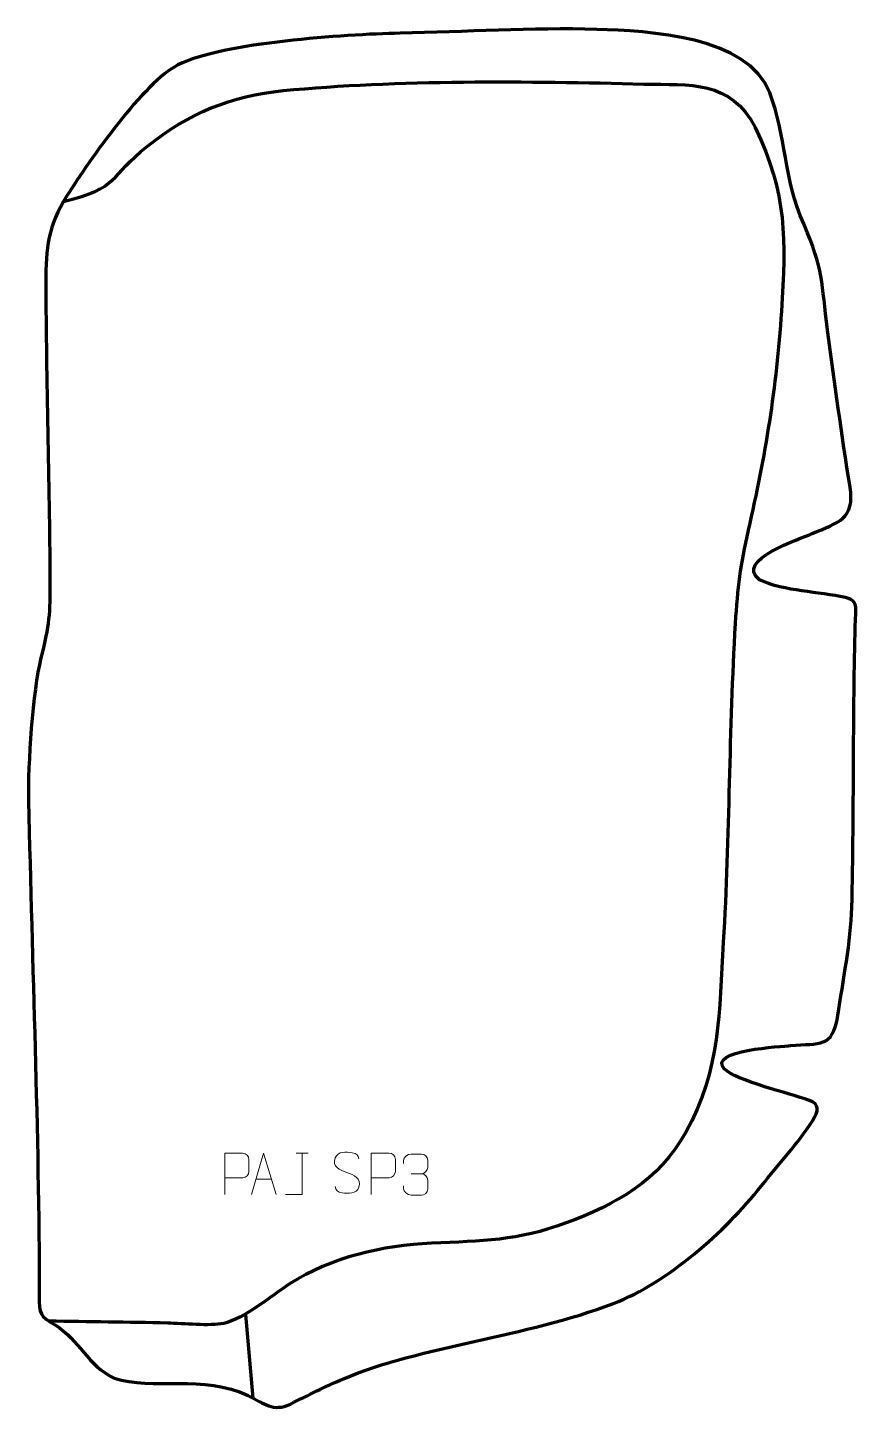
# Model space of a CAD drawing. Header units: millimetres. Extents: x -405 to 97, y -95 to 744.
import ezdxf

# ---------------------------------------------------------------- set-up
doc = ezdxf.new("R2010")
doc.units = ezdxf.units.MM
doc.header["$MEASUREMENT"] = 0
doc.layers.add('layer 2', color=7, linetype='Continuous')
doc.layers.add('layer 3', color=7, linetype='Continuous')

msp = doc.modelspace()

# ---------------------------------------------------------------- linework, layer by layer
at = {"layer": 'layer 2', "color": 142, "lineweight": 158}
msp.add_open_spline([(-382.9798, 638.8245), (-348.8072, 647.057), (-355.7818, 653.565), (-332.1089, 672.4211), (-332.1089, 672.4211), (-307.3672, 692.1287), (-281.5299, 702.9644), (-250.0359, 705.9943), (-250.0359, 705.9943), (-180.9888, 712.637), (-100.8551, 711.7733), (-31.7079, 709.9796), (-31.7079, 709.9796), (-3.5802, 709.25), (20.7827, 712.6942), (35.7858, 683.551), (35.7858, 683.551), (55.2274, 643.0468), (54.3814, 616.0986), (51.619, 572.2902), (51.619, 572.2902), (48.6845, 525.7526), (41.8691, 485.0034), (31.4958, 439.6548), (31.4958, 439.6548), (26.7153, 418.7558), (24.9762, 404.6193), (23.6886, 383.2426), (23.6886, 383.2426), (19.8123, 318.8805), (20.2589, 254.2227), (16.4473, 190.2273), (16.4473, 190.2273), (13.9285, 147.9354), (15.0769, 113.2889), (-6.4384, 74.8019), (-6.4384, 74.8019), (-22.7208, 45.6757), (-48.3069, 31.345), (-78.7743, 20.1395), (-78.7743, 20.1395), (-108.6435, 9.1539), (-129.2163, 9.2647), (-160.2281, 7.8186), (-160.2281, 7.8186), (-189.9621, 6.432), (-220.9032, -0.548), (-246.1265, -16.8338), (-246.1265, -16.8338), (-257.1666, -23.962), (-273.9818, -38.1489), (-286.0493, -40.6866), (-286.0493, -40.6866), (-294.5292, -42.4698), (-310.6042, -40.7749), (-319.989, -40.5395), (-319.989, -40.5395), (-343.9529, -39.9383), (-367.9361, -39.7646), (-391.905, -39.3223)], degree=3, knots=[0, 0, 0, 0, 0.0625, 0.0625, 0.0625, 0.0625, 0.125, 0.125, 0.125, 0.125, 0.1875, 0.1875, 0.1875, 0.1875, 0.25, 0.25, 0.25, 0.25, 0.3125, 0.3125, 0.3125, 0.3125, 0.375, 0.375, 0.375, 0.375, 0.4375, 0.4375, 0.4375, 0.4375, 0.5, 0.5, 0.5, 0.5, 0.5625, 0.5625, 0.5625, 0.5625, 0.625, 0.625, 0.625, 0.625, 0.6875, 0.6875, 0.6875, 0.6875, 0.75, 0.75, 0.75, 0.75, 0.8125, 0.8125, 0.8125, 0.8125, 0.875, 0.875, 0.875, 0.875, 1, 1, 1, 1], dxfattribs=at)
msp.add_open_spline([(-272.9186, -35.3984), (-272.9186, -35.3984), (-268.3376, -85.9016), (-268.3376, -85.9016)], degree=3, dxfattribs=at)
at = {"layer": 'layer 3', "color": 242, "lineweight": 158}
msp.add_open_spline([(85.8755, 145.7344), (82.2368, 125.5333), (75.4234, 129.328), (57.1526, 127.5139), (57.1526, 127.5139), (52.4102, 127.1359), (6.6172, 124.7812), (17.067, 113.5249), (17.067, 113.5249), (23.6351, 106.4499), (57.1496, 98.4312), (68.1454, 94.5843), (68.1454, 94.5843), (75.2792, 92.0347), (74.1133, 88.2412), (70.5383, 82.0608), (70.5383, 82.0608), (61.7409, 68.3953), (49.7635, 55.4793), (39.6285, 42.5449), (39.6285, 42.5449), (16.7366, 14.4266), (-16.0094, -15.3953), (-50.0964, -28.6712), (-50.0964, -28.6712), (-103.3996, -48.94), (-166.933, -54.5495), (-213.5228, -74.2048), (-213.5228, -74.2048), (-224.9137, -79.0441), (-234.6225, -84.0178), (-245.5966, -89.5525), (-245.5966, -89.5525), (-256.5429, -94.5653), (-261.1114, -89.2711), (-271.322, -84.3958), (-271.322, -84.3958), (-298.3115, -71.5091), (-329.2825, -81.4171), (-352.4394, -73.8764), (-352.4394, -73.8764), (-368.3615, -66.4622), (-373.3542, -50.7235), (-388.1658, -41.6679), (-388.1658, -41.6679), (-397.6268, -35.8836), (-397.7119, -35.574), (-397.7362, -23.7974), (-397.7362, -23.7974), (-397.9406, 75.5606), (-402.0547, 176.087), (-404.2536, 275.5508), (-404.2536, 275.5508), (-404.7489, 297.9635), (-401.7711, 341.9671), (-396.7313, 362.3401), (-396.7313, 362.3401), (-391.631, 382.9578), (-391.1908, 388.5174), (-391.2652, 409.9452), (-391.2652, 409.9452), (-391.5385, 469.8297), (-393.7035, 529.8384), (-393.7556, 589.6395), (-393.7556, 589.6395), (-393.7742, 611.0561), (-392.5732, 623.6598), (-380.9602, 642.1627), (-380.9602, 642.1627), (-367.1193, 664.2156), (-334.2706, 711.1532), (-313.7957, 721.541), (-313.7957, 721.541), (-285.9833, 735.2018), (-213.4826, 739.9993), (-179.2979, 740.7205), (-179.2979, 740.7205), (-140.1033, 741.6043), (-99.1413, 744.0879), (-60.1283, 743.088), (-60.1283, 743.088), (-28.7628, 742.0248), (31.273, 739.218), (44.5915, 704.6734), (44.5915, 704.6734), (54.578, 678.7713), (52.9225, 652.6023), (65.1388, 625.1953), (65.1388, 625.1953), (77.1753, 597.7763), (75.8541, 589.4736), (79.6332, 560.9577), (79.6332, 560.9577), (83.9573, 529.1062), (88.0731, 497.6469), (93.1857, 465.8854), (93.1857, 465.8854), (96.3152, 446.4439), (86.0477, 444.4307), (70.3001, 437.6493), (70.3001, 437.6493), (63.733, 434.9127), (22.368, 421.3259), (38.4669, 409.5969), (38.4669, 409.5969), (53.5957, 402.6001), (74.1508, 402.5726), (90.409, 398.9167), (90.409, 398.9167), (95.8931, 397.6835), (96.9936, 395.3548), (96.7195, 389.4411), (96.7195, 389.4411), (94.8411, 348.9193), (95.7538, 268.3213), (94.2943, 211.2567), (94.2943, 211.2567), (93.7675, 190.6591), (88.8171, 166.4202), (85.8755, 145.7344)], degree=3, knots=[0, 0, 0, 0, 0.03225806, 0.03225806, 0.03225806, 0.03225806, 0.06451613, 0.06451613, 0.06451613, 0.06451613, 0.09677419, 0.09677419, 0.09677419, 0.09677419, 0.12903226, 0.12903226, 0.12903226, 0.12903226, 0.16129032, 0.16129032, 0.16129032, 0.16129032, 0.19354839, 0.19354839, 0.19354839, 0.19354839, 0.22580645, 0.22580645, 0.22580645, 0.22580645, 0.25806452, 0.25806452, 0.25806452, 0.25806452, 0.29032258, 0.29032258, 0.29032258, 0.29032258, 0.32258065, 0.32258065, 0.32258065, 0.32258065, 0.35483871, 0.35483871, 0.35483871, 0.35483871, 0.38709677, 0.38709677, 0.38709677, 0.38709677, 0.41935484, 0.41935484, 0.41935484, 0.41935484, 0.4516129, 0.4516129, 0.4516129, 0.4516129, 0.48387097, 0.48387097, 0.48387097, 0.48387097, 0.51612903, 0.51612903, 0.51612903, 0.51612903, 0.5483871, 0.5483871, 0.5483871, 0.5483871, 0.58064516, 0.58064516, 0.58064516, 0.58064516, 0.61290323, 0.61290323, 0.61290323, 0.61290323, 0.64516129, 0.64516129, 0.64516129, 0.64516129, 0.67741935, 0.67741935, 0.67741935, 0.67741935, 0.70967742, 0.70967742, 0.70967742, 0.70967742, 0.74193548, 0.74193548, 0.74193548, 0.74193548, 0.77419355, 0.77419355, 0.77419355, 0.77419355, 0.80645161, 0.80645161, 0.80645161, 0.80645161, 0.83870968, 0.83870968, 0.83870968, 0.83870968, 0.87096774, 0.87096774, 0.87096774, 0.87096774, 0.90322581, 0.90322581, 0.90322581, 0.90322581, 0.93548387, 0.93548387, 0.93548387, 0.93548387, 1, 1, 1, 1], dxfattribs=at)
at = {"layer": 'layer 3', "color": 250, "lineweight": 9}
for points, knots in [([(-285.413, 37.3941), (-285.413, 37.3941), (-285.413, 62.3477), (-285.413, 62.3477), (-285.413, 62.3477), (-281.818, 62.3477), (-278.2227, 62.3477), (-274.6273, 62.3477), (-274.6273, 62.3477), (-272.3021, 62.3098), (-270.7447, 60.8197), (-270.7489, 58.4536), (-270.7489, 58.4536), (-270.7493, 56.4179), (-270.7493, 53.3586), (-270.7489, 51.3226), (-270.7489, 51.3226), (-270.7554, 49.4472), (-272.5676, 47.5053), (-274.5772, 47.4862), (-274.5772, 47.4862), (-274.5772, 47.4862), (-285.413, 47.4862), (-285.413, 47.4862)], [0, 0, 0, 0, 0.14285714, 0.14285714, 0.14285714, 0.14285714, 0.28571429, 0.28571429, 0.28571429, 0.28571429, 0.42857143, 0.42857143, 0.42857143, 0.42857143, 0.57142857, 0.57142857, 0.57142857, 0.57142857, 0.71428571, 0.71428571, 0.71428571, 0.71428571, 1, 1, 1, 1]), ([(-269.2369, 37.3942), (-269.2369, 37.3942), (-261.8659, 62.3477), (-261.8659, 62.3477), (-261.8659, 62.3477), (-261.8659, 62.3477), (-254.296, 37.3942), (-254.296, 37.3942)], [0, 0, 0, 0, 0.33333333, 0.33333333, 0.33333333, 0.33333333, 1, 1, 1, 1]), ([(-248.5696, 37.3941), (-248.5696, 37.3941), (-238.5476, 37.3941), (-238.5476, 37.3941), (-238.5476, 37.3941), (-238.5476, 37.3941), (-238.5476, 62.3477), (-238.5476, 62.3477)], [0, 0, 0, 0, 0.33333333, 0.33333333, 0.33333333, 0.33333333, 1, 1, 1, 1]), ([(-211.4212, 50.7441), (-215.6695, 52.2145), (-220.5776, 54.0103), (-218.5725, 59.5306), (-218.5725, 59.5306), (-217.069, 63.6705), (-211.8554, 63.282), (-208.2518, 62.6809), (-208.2518, 62.6809), (-205.3912, 62.2037), (-204.5265, 60.9905), (-204.2159, 58.9064)], [0, 0, 0, 0, 0.25, 0.25, 0.25, 0.25, 0.5, 0.5, 0.5, 0.5, 1, 1, 1, 1]), ([(-196.786, 37.4481), (-196.786, 37.4481), (-196.786, 62.4017), (-196.786, 62.4017), (-196.786, 62.4017), (-193.191, 62.4017), (-189.5957, 62.4017), (-186.0003, 62.4017), (-186.0003, 62.4017), (-183.6751, 62.3638), (-182.1177, 60.8737), (-182.1219, 58.5076), (-182.1219, 58.5076), (-182.1223, 56.4719), (-182.1223, 53.4126), (-182.1219, 51.3766), (-182.1219, 51.3766), (-182.1284, 49.5012), (-183.9406, 47.5593), (-185.9502, 47.5402), (-185.9502, 47.5402), (-185.9502, 47.5402), (-196.786, 47.5402), (-196.786, 47.5402)], [0, 0, 0, 0, 0.14285714, 0.14285714, 0.14285714, 0.14285714, 0.28571429, 0.28571429, 0.28571429, 0.28571429, 0.42857143, 0.42857143, 0.42857143, 0.42857143, 0.57142857, 0.57142857, 0.57142857, 0.57142857, 0.71428571, 0.71428571, 0.71428571, 0.71428571, 1, 1, 1, 1]), ([(-177.2618, 56.1701), (-177.2618, 56.1701), (-177.2618, 58.0273), (-177.2618, 58.0273), (-177.2618, 58.0273), (-177.2761, 59.7692), (-174.6116, 61.8873), (-172.5525, 61.8646), (-172.5525, 61.8646), (-170.4884, 61.8646), (-168.4244, 61.8646), (-166.3607, 61.8646), (-166.3607, 61.8646), (-164.1662, 61.8734), (-162.5679, 60.0266), (-162.5235, 58.1145), (-162.5235, 58.1145), (-162.5239, 56.6794), (-162.5239, 55.2443), (-162.5235, 53.8088), (-162.5235, 53.8088), (-162.5721, 52.1553), (-164.1747, 49.9253), (-166.373, 49.9353), (-166.373, 49.9353), (-164.1693, 49.9241), (-162.5613, 48.1209), (-162.5073, 46.0614), (-162.5073, 46.0614), (-162.5077, 44.2767), (-162.5077, 42.492), (-162.5073, 40.7069), (-162.5073, 40.7069), (-162.4972, 38.6455), (-164.5521, 36.8824), (-166.373, 36.8905), (-166.373, 36.8905), (-168.4383, 36.8908), (-170.5035, 36.8908), (-172.5691, 36.8905), (-172.5691, 36.8905), (-174.7377, 36.902), (-177.2687, 39.3022), (-177.2873, 40.764), (-177.2873, 40.764), (-177.2873, 40.764), (-177.2873, 42.6726), (-177.2873, 42.6726)], [0, 0, 0, 0, 0.07692308, 0.07692308, 0.07692308, 0.07692308, 0.15384615, 0.15384615, 0.15384615, 0.15384615, 0.23076923, 0.23076923, 0.23076923, 0.23076923, 0.30769231, 0.30769231, 0.30769231, 0.30769231, 0.38461538, 0.38461538, 0.38461538, 0.38461538, 0.46153846, 0.46153846, 0.46153846, 0.46153846, 0.53846154, 0.53846154, 0.53846154, 0.53846154, 0.61538462, 0.61538462, 0.61538462, 0.61538462, 0.69230769, 0.69230769, 0.69230769, 0.69230769, 0.76923077, 0.76923077, 0.76923077, 0.76923077, 0.84615385, 0.84615385, 0.84615385, 0.84615385, 1, 1, 1, 1]), ([(-211.4212, 50.744), (-207.4026, 49.0973), (-202.3731, 47.209), (-204.2071, 41.8487), (-204.2071, 41.8487), (-205.6669, 37.5823), (-210.5777, 37.839), (-214.3038, 38.3937), (-214.3038, 38.3937), (-217.0538, 38.8035), (-218.2747, 40.017), (-218.6527, 42.1292)], [0, 0, 0, 0, 0.25, 0.25, 0.25, 0.25, 0.5, 0.5, 0.5, 0.5, 1, 1, 1, 1])]:
    msp.add_open_spline(points, degree=3, knots=knots, dxfattribs=at)
for points in [[(-242.1317, 62.3477), (-242.1317, 62.3477), (-234.9635, 62.3477), (-234.9635, 62.3477)], [(-266.5143, 46.6436), (-266.5143, 46.6436), (-257.0186, 46.6436), (-257.0186, 46.6436)], [(-172.5521, 49.9249), (-172.5521, 49.9249), (-166.3557, 49.9249), (-166.3557, 49.9249)]]:
    msp.add_open_spline(points, degree=3, dxfattribs=at)

doc.saveas('drawing.dxf')
